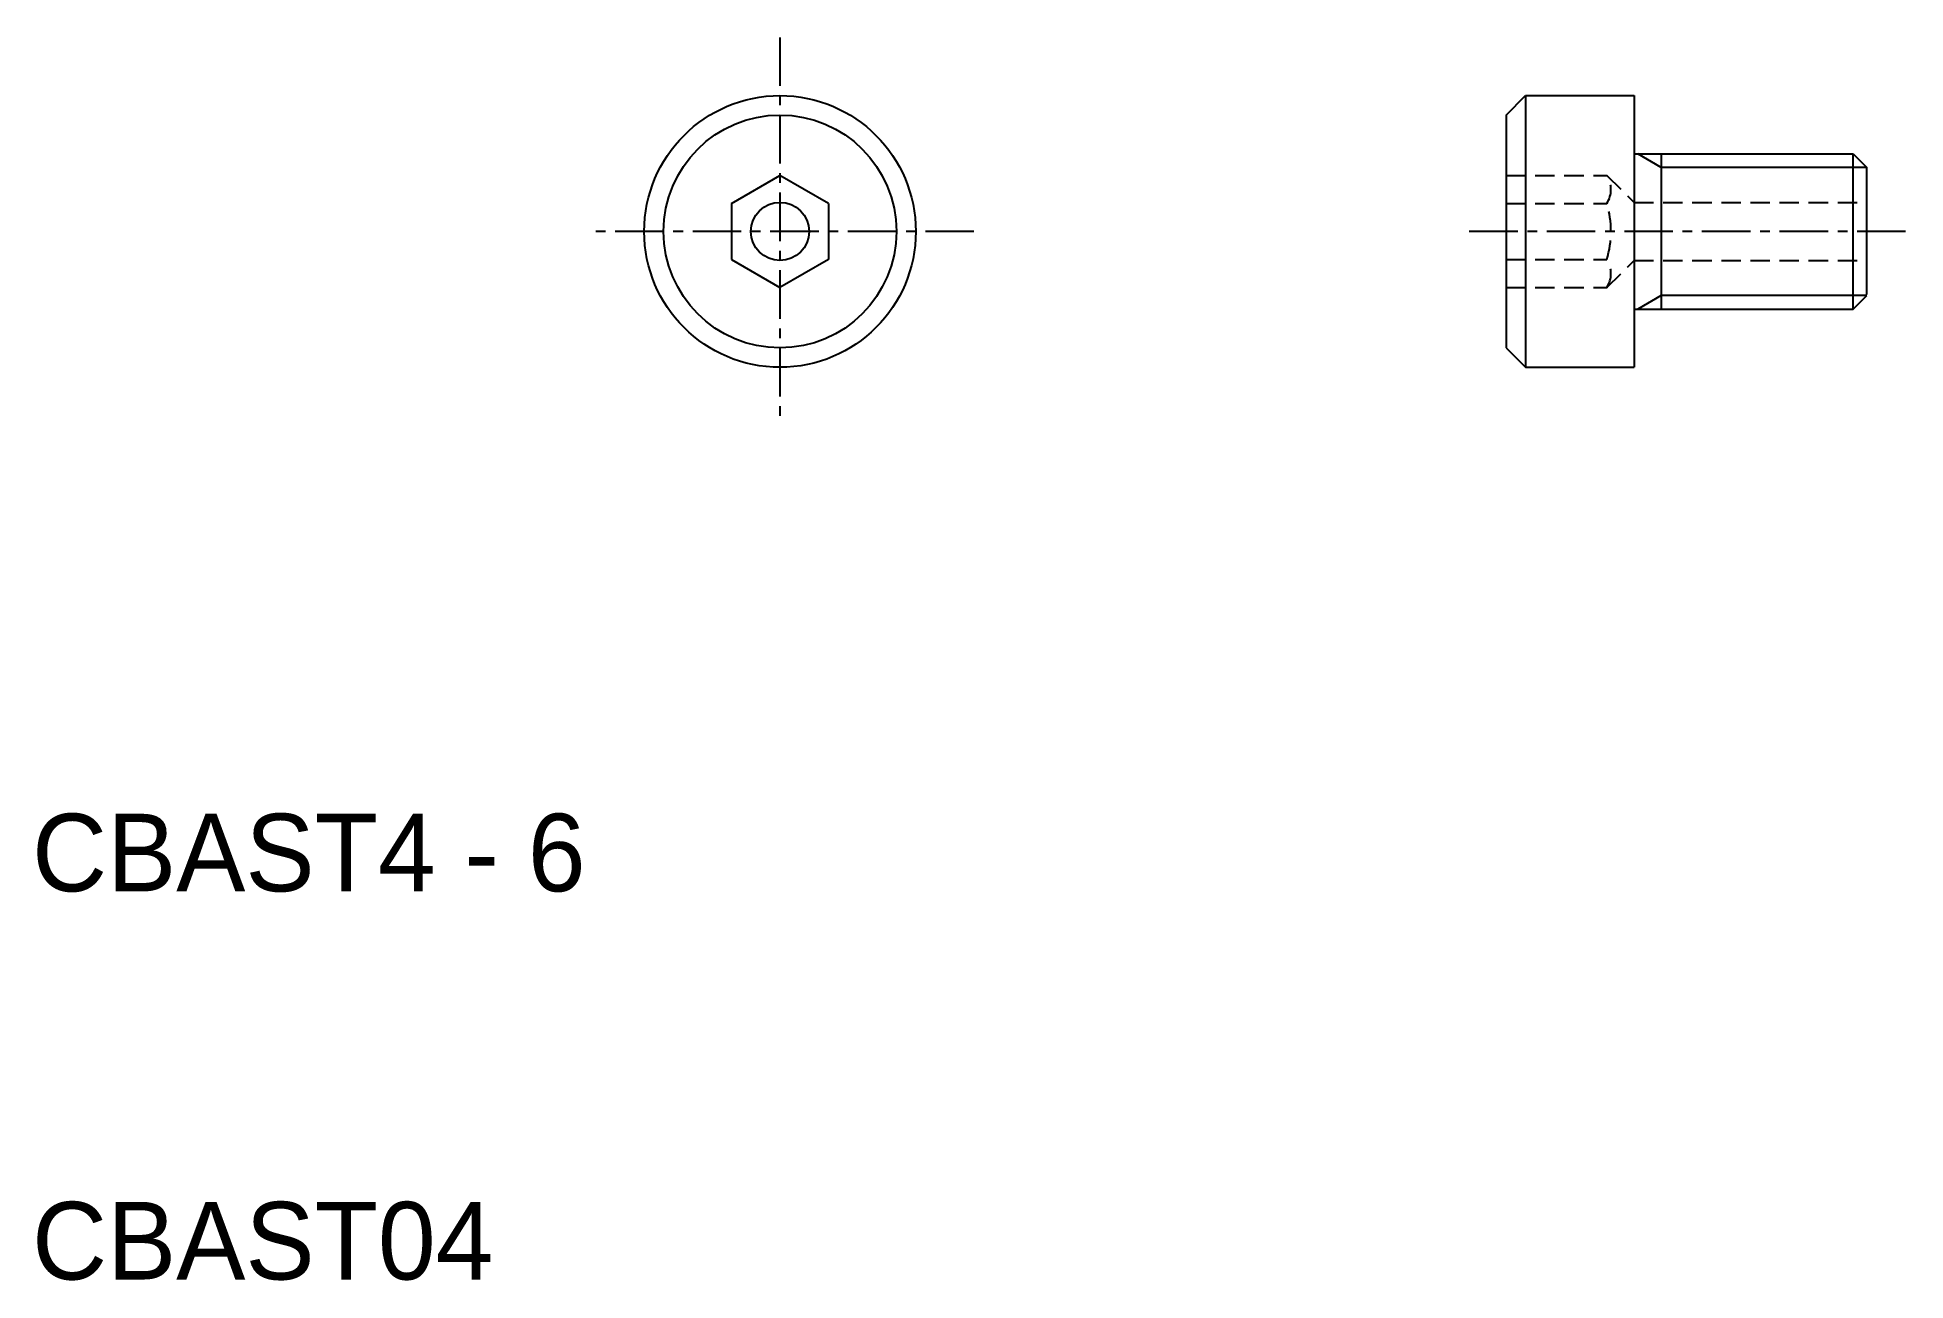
# Model space of a CAD drawing. Extents: x 10.1 to 58.3, y 10 to 42.
import ezdxf

# ---------------------------------------------------------------- set-up
doc = ezdxf.new("R2010")
doc.units = 0
doc.linetypes.add('CENTER', pattern=[2, 1.25, -0.25, 0.25, -0.25])
doc.linetypes.add('DASHED', pattern=[0.75, 0.5, -0.25])
doc.layers.get('0').update_dxf_attribs({"linetype": 'CONTINUOUS'})
doc.layers.add('CENTER', color=1, linetype='CENTER')

msp = doc.modelspace()

# ---------------------------------------------------------------- linework, layer by layer
at = {"color": 7, "linetype": 'CONTINUOUS'}
for p, q in [((48, 40), (48.5, 40.5)), ((48.5, 40.5), (48.5, 33.5)), ((48.5, 40.5), (51.3, 40.5)), ((51.3, 40.5), (51.3, 33.5)), ((48, 40), (48, 34)), ((51.3, 39), (56.95, 39)), ((52, 39), (52, 35)), ((56.95, 35), (56.95, 39)), ((56.95, 39), (57.3, 38.65)), ((57.3, 35.379), (57.3, 38.65)), ((28.031, 37.722), (29.281, 38.443)), ((30.531, 37.722), (29.281, 38.443)), ((28.031, 37.722), (28.031, 36.278)), ((30.531, 37.722), (30.531, 36.278)), ((28.031, 36.278), (29.281, 35.557)), ((30.531, 36.278), (29.281, 35.557)), ((56.95, 35), (57.3, 35.35)), ((51.3, 35), (56.95, 35)), ((48, 34), (48.5, 33.5)), ((48.5, 33.5), (51.3, 33.5))]:
    msp.add_line(p, q, dxfattribs=at)
at = {"color": 3, "linetype": 'CONTINUOUS'}
for p, q in [((52, 38.65), (51.394, 39)), ((57.3, 38.65), (52, 38.65)), ((52, 35.35), (51.394, 35)), ((57.3, 35.35), (52, 35.35))]:
    msp.add_line(p, q, dxfattribs=at)
at = {"color": 3, "linetype": 'DASHED'}
for p, q in [((48, 38.443), (50.598, 38.443)), ((50.598, 38.443), (51.3, 37.75)), ((48, 37.722), (50.598, 37.722)), ((51.3, 37.75), (57.3, 37.75)), ((51.3, 37.75), (51.3, 36.25)), ((48, 36.278), (50.598, 36.278)), ((50.598, 35.557), (51.3, 36.25)), ((51.3, 36.25), (57.3, 36.25)), ((48, 35.557), (50.598, 35.557))]:
    msp.add_line(p, q, dxfattribs=at)
at = {"color": 7, "linetype": 'CONTINUOUS'}
for radius in [3.5, 3, 0.75]:
    msp.add_circle((29.281, 37), radius, dxfattribs=at)
at = {"color": 3, "linetype": 'DASHED'}
for centre, radius, start, end in [((50.029, 38.083), 0.674, 327.6154, 32.3846), ((48.165, 37), 2.538, 343.4778, 16.5222), ((50.029, 35.917), 0.674, 327.6154, 32.3846)]:
    msp.add_arc(centre, radius, start, end, dxfattribs=at)
at = {"layer": 'CENTER', "color": 1, "linetype": 'CENTER'}
for p, q in [((29.281, 42), (29.281, 32)), ((34.281, 37), (24.281, 37)), ((58.3, 37), (47, 37))]:
    msp.add_line(p, q, dxfattribs=at)

# ---------------------------------------------------------------- texts
at = {"color": 7, "linetype": 'CONTINUOUS'}
for s, p in [('CBAST4 - 6', (10, 20)), ('CBAST04', (10, 10))]:
    msp.add_text(s, height=2, dxfattribs=at).set_placement(p)

doc.saveas('drawing.dxf')
